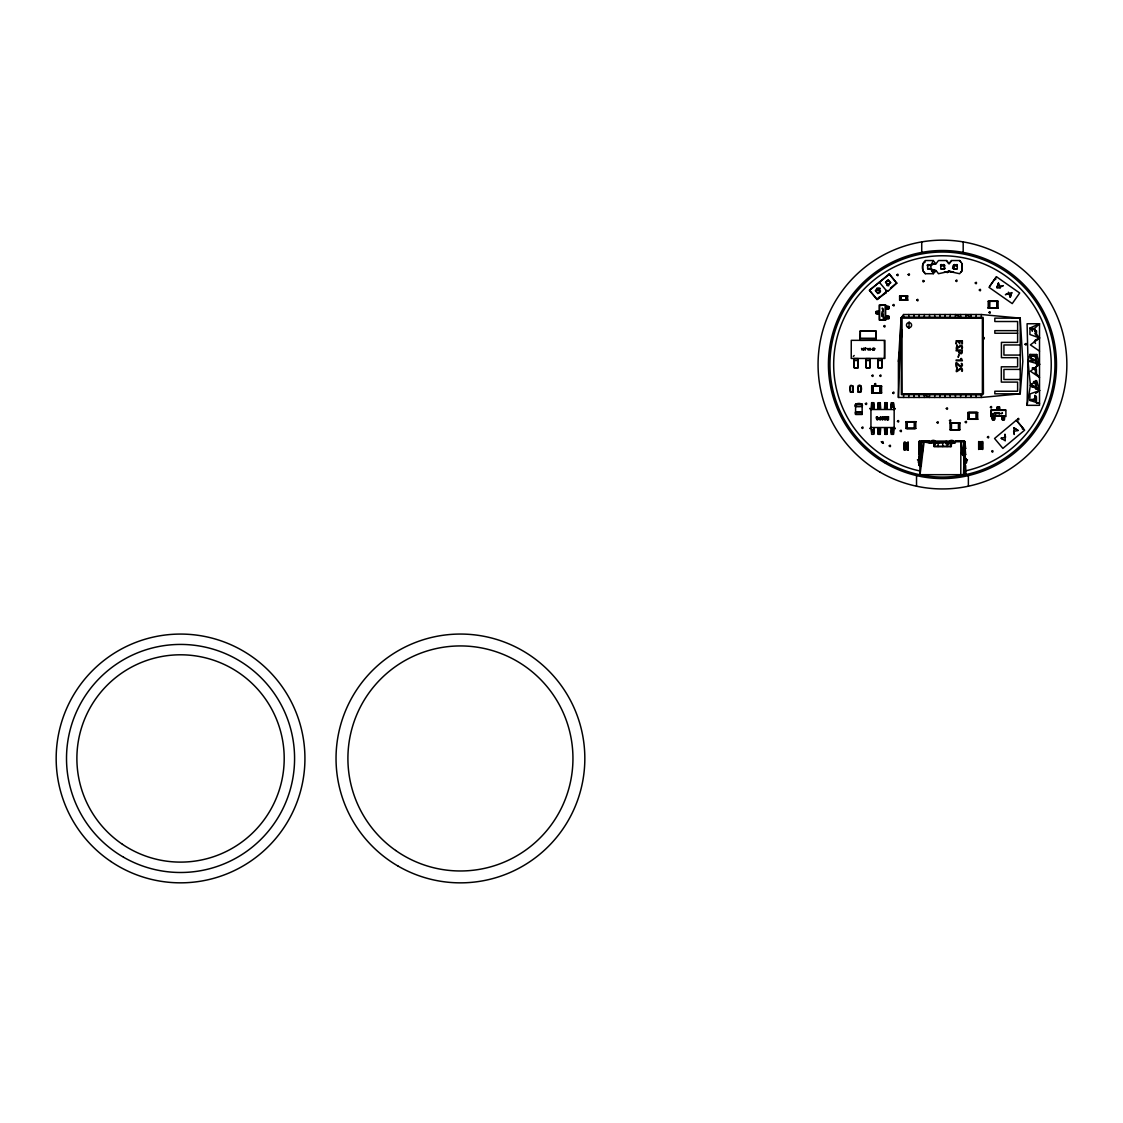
<?xml version="1.0" encoding="UTF-8"?>
<svg xmlns="http://www.w3.org/2000/svg" width="1123" height="1123" viewBox="0 0 1123 1123"><rect width="100%" height="100%" fill="white"/><g stroke="black" fill="none" stroke-linecap="round" stroke-linejoin="round"><path stroke-width="1.5" d="M852.792 392.264L850.448 392.208L850.476 385.61C851.36 384.599 854.224 386.031 852.975 392.264M858.183 358.63L858.07 367.825L854.252 367.783L854.112 358.63L858.183 358.63L858.07 367.768L854.224 367.768L854.112 358.63M860.316 338.248L860.33 330.976L875.814 331.018L875.968 340.185L859.979 340.325L860.316 338.248L875.856 338.276L875.968 340.185M870.114 358.63L870.016 367.825L866.184 367.783L866.058 358.63L870.114 358.63L870.016 367.768L866.17 367.768L866.058 358.63M870.943 427.526L870.943 409.516L869.918 408.477L870.943 409.516L894.147 409.502L895.213 408.491L894.161 409.502L894.161 427.54L895.199 428.579L894.161 427.54L870.943 427.526L869.918 428.593L870.929 427.54M871.659 404.659L871.659 402.708L873.68 402.708L873.68 408.393L871.448 408.407L871.659 404.659L873.68 404.645L873.694 408.267L871.448 408.407L871.659 402.708L873.68 402.75L873.68 404.645M877.288 313.57L877.288 311.506L879.169 311.464L876.066 311.52L876.066 313.57L879.183 313.654L876.066 313.57L876.094 311.52L877.288 311.506M882.06 358.63L881.948 367.825L878.13 367.783L877.989 358.63L882.06 358.63L881.948 367.768L878.102 367.768L877.989 358.63M884.278 357.816L884.91 340.353L851.262 340.339L851.234 358.434L884.91 358.476L884.292 340.985M889.051 318.497L889.051 316.447L885.963 316.377L885.963 318.497L889.051 318.497L885.963 318.511L885.963 316.377L889.051 316.447M889.051 308.628L885.935 308.685C890.034 310.046 890.048 305.175 885.935 306.481L889.051 306.579M919.26 456.612L920.453 456.303L919.26 454.717L919.33 441.353L929.535 441.465L930.602 443.038L934.701 441.353L939.305 442.518L933.873 443.852L934.013 446.547L933.915 443.739L931.936 441.283L930.602 443.038L919.33 441.353L919.26 465.484L920.439 465.624L919.26 465.484L919.26 456.542L920.27 458.268M965.654 465.512L965.555 474.678L920.046 474.678L919.33 441.353L920.327 454.633M990.921 416.577L990.921 409.923L1005.899 409.923L1005.899 416.577M994.501 418.823L994.501 419.749L992.451 419.749L992.437 416.661L994.571 416.661L994.501 418.823L992.451 418.837L992.451 419.749L994.501 419.707L994.571 416.661L992.451 416.661L992.451 418.837M1036.361 397.43L1036.361 402.694L1039.519 403.466L1029.833 400.392L1030.016 393.92L1039.519 390.607L1036.754 380.837L1030.409 385.273L1027.082 405.333L1039.519 405.333L1039.519 323.747L1027.082 323.747L1028.008 361.073L1027.082 405.333M1036.375 388.656L1036.375 383.392M1036.375 374.619L1036.375 369.355M1036.389 364.105L1036.389 357.086M1036.403 336.03L1036.403 330.766L1036.318 334.219L1039.519 337.953L1030.409 344.887L1039.519 351.12M862.225 406.54C864.247 402.399 853.494 402.329 855.487 406.54M873.68 434.292L873.891 428.635L873.68 434.292L871.659 434.334L871.336 428.635L871.645 431.751L873.694 431.765M878.242 404.659L878.242 402.708L880.292 402.722L880.488 408.407L878.032 408.407L878.242 404.659L880.264 404.785L880.488 408.407M880.264 432.383L880.264 434.334L878.228 434.32L878.018 428.635L880.474 428.635L880.264 432.383L878.242 432.243L878.018 428.635M884.826 404.659L884.826 402.708L886.875 402.722L887.086 408.407L884.615 408.407L884.826 404.659L886.847 404.785L887.086 408.407M887.184 318.511L887.184 316.447M886.861 432.383L886.847 434.334L884.812 434.32L884.601 428.635L887.058 428.635L886.861 432.383L884.826 432.243L884.601 428.635M887.816 318.511L887.83 316.447M891.409 402.75L891.199 408.407L891.423 402.708L893.445 402.75L893.768 408.407L893.445 402.75M893.445 432.383L893.445 434.334L891.395 434.32L891.409 428.649L893.655 428.635L893.445 432.383L891.409 432.243L891.409 428.649M904.38 448.751L904.38 443.571L908.128 443.571L908.114 448.765L904.38 448.751L908.114 448.765M960.783 474.678L960.867 441.353L964.531 441.353L965.654 454.618L964.264 454.871L964.124 464.024L964.98 456.556L964.531 441.353L955.715 441.283L954.438 443.038L952.262 441.353L946.717 442.434L946.099 443.711L951.055 443.767L952.262 441.353L954.438 443.038L955.322 441.606M978.765 448.091L978.765 442.911L982.513 442.925L982.499 448.105L978.765 448.091L982.499 448.105M994.332 412.829L994.88 413.755L994.655 412.773M997.378 407.705L997.378 406.765L999.428 406.765L999.484 409.881L999.428 406.765L997.378 406.793L997.294 409.881L997.378 407.705L999.428 407.677M1004.369 418.809L1004.369 419.749L1002.32 419.749L1002.263 416.633L1002.32 419.749L1004.369 419.707L1004.467 416.633L1004.369 418.809L1002.32 418.823M1035.631 393.415L1039.519 390.607L1036.318 386.888L1032.262 386.888L1030.409 385.273L1028.008 361.073L1030.016 354.433L1036.754 354.517L1039.519 364.287L1030.409 371.222L1039.519 377.454L1036.318 373.72L1036.318 370.422M1036.332 363.838L1036.332 355.612M860.33 330.976L859.979 340.325M873.006 392.924L873.02 386.2L880.264 386.186L880.264 392.924L873.006 392.924L873.02 386.2M880.235 392.91L880.264 386.186M906.191 300.108L901.039 300.122L901.053 296.009L906.205 295.995L906.205 300.136L901.039 300.122L901.025 295.981L906.205 295.995L906.205 300.136L906.205 295.981M907.23 428.467L907.23 421.729L907.23 428.467L914.487 428.467L914.487 421.729L907.258 421.757M951.335 429.786L951.363 423.062L958.593 423.048L958.593 429.786L951.335 429.786L951.363 423.062M958.593 429.786L958.593 423.048M969.107 419.258L969.135 412.534L976.364 412.52L976.364 419.258L969.107 419.258L969.135 412.534M976.364 419.258L976.364 412.52M981.362 442.616L981.362 443.585L979.916 443.585L979.916 441.774L978.666 441.606L978.666 449.411L980.66 448.667L982.611 449.411L982.611 441.606L980.604 442.35L978.666 441.606M989.517 308.011L989.545 301.287L996.775 301.273L996.775 308.011L989.517 308.011L989.545 301.287M996.747 307.997L996.775 301.273M878.032 408.407L878.242 402.75L880.292 402.722L880.264 404.785M880.474 428.635L880.264 434.292L878.242 434.292L878.242 432.243M884.615 408.407L884.826 402.75L886.875 402.722L886.847 404.785M887.058 428.635L886.847 434.292L884.826 434.292L884.826 432.243M887.816 308.643L887.83 306.579M891.409 430.923L893.459 430.614L891.409 428.775L893.655 428.635L893.445 434.292L891.409 434.292L891.409 432.243M852.792 390.93C850.532 395.619 848.862 387.94 850.56 385.666M862.225 412.155L862.169 414.415L855.572 414.387L855.586 406.315M995.694 412.759L995.525 413.938L995.806 412.773M1029.973 328.056L1033.258 329.657L1039.519 323.747L1029.973 328.056L1029.931 334.514L1039.519 337.953L1034.325 341.687M862.225 412.071L862.169 414.415L862.127 406.315M936.133 270.601L927.64 268.776L927.64 265.463L936.133 263.652L938.463 260.536L946.45 260.536L949.033 263.765L951.63 260.536L959.604 260.536L962.172 263.68L962.2 270.601L959.604 273.703L949.033 271.443L938.463 273.703L936.133 270.601L933.283 273.703L925.296 273.703L922.769 270.559L922.811 263.666L925.17 262.094M999.344 413.769C1000.27 412.225 999.372 413.615 1000.003 413.629M1001.534 413.741L1001.084 413.769M873.68 408.393L871.645 406.428L873.694 406.105M965.204 471.772L965.555 474.678L964.531 441.353L964.264 454.871L965.654 458.717L964.096 458.717L964.98 456.556M947.068 446.533L948.654 441.423L936.259 441.423L936.231 442.644L954.901 442.644L955.013 441.423L963.562 441.395L962.818 455.419L961.063 452.583M964.531 441.353L963.52 474.678L963.983 471.772M898.414 397.458L901.109 317.697L902.036 317.107L983.116 317.416L983.411 393.822L982.386 394.861L901.39 394.636L901.011 318.146L903.594 314.524L981.348 314.524L1020.217 318.146L1022.814 361.424L1020.217 393.822L981.348 397.458L898.414 397.458L898.414 361.424L901.109 317.697M938.056 446.533L938.196 442.644L942.716 442.644L942.716 446.533M908.9 328.365L909.181 321.908M904.282 450.07L904.282 442.265L906.233 443.009L908.226 442.265L908.226 450.07L906.275 449.326L904.282 450.07L906.233 449.326L908.226 450.07M949.188 441.844C949.609 438.7 957.105 441.1 953.216 443.009M870.746 349.492L870.143 348.298L870.564 349.295M883.24 316.363C881.401 317.233 883.254 315.184 882.832 314.847M861.509 348.411C861.439 348.004 863.011 349.772 861.72 349.885M882.636 309.737L882.636 309.836M882.636 311.576L883.015 311.703M882.594 308.46C882.018 309.092 881.906 307.337 882.748 308.741M883.099 309.751L882.496 309.737M920.046 474.678L924.201 441.353L930.602 443.038L929.886 441.409L923.232 441.381L922.095 455.419L921.885 452.302M889.57 274.166L869.399 290.169L876.909 299.434L886.103 292.738L886.3 290.548L888.49 290.731L896.73 283.207L889.219 273.942L869.483 290.436L877.274 299.532L886.791 291.138L888.49 290.731M877.849 417.742L876.67 417.363L877.653 418.065M867.798 349.365C868.261 348.762 866.703 348.046 868.219 350.081M869.188 349.365C869.721 348.649 868.023 348.06 869.623 350.081M885.935 419.23L884.489 417.756L884.952 416.801L886.356 416.858L884.896 417.377L886.328 418.823L884.573 419.791L885.893 418.879L885.289 419.539M954.901 442.644L955.027 441.409L963.562 441.395M883.015 309.962L883.043 309.246M870.564 349.871L870.55 349.127M898.414 361.424L902.302 330.092M920.256 457.833L919.26 465.484L920.172 463.729L919.26 458.661C919.484 456.401 916.452 464.585 920.27 463.771M992.9 415.075L993.223 413.811L992.732 415.005M881.934 312.433C883.169 312.138 882.692 312.18 882.875 312.643M867.714 348.453L867.588 349.267M869.104 348.453L868.977 349.267M938.196 442.644L935.066 442.644L934.462 446.533L951.434 446.533M1002.488 413.292L1002.025 412.632L1002.207 413.446M1008.173 293.314L1005.394 294.703L1011.739 292.668L1010.237 297.258L1008.426 292.177M852.483 392.222L850.476 392.18M858.154 385.638C862.632 383.125 862.422 394.159 858.632 392.166C858.323 390.144 856.821 384.417 860.681 385.596L860.667 392.208L858.154 392.264M933.887 446.449L951.055 446.421L952.262 441.353L946.099 443.711L946.043 441.451L951.055 443.767L950.718 446.533M860.569 385.694L858.576 385.821A11.595 11.595 0 0 0 858.548 391.899L860.597 392.067M882.159 311.661L882.931 310.945M998.431 283.052L996.929 287.656L1003.274 285.621L1000.495 287.011L998.431 283.052L996.929 287.656L1000.242 288.148M1010.237 297.258L1011.739 292.668M883.029 314.777L882.032 315.633L883.197 314.987M858.337 392.264L858.421 391.366M955.715 441.283L955.196 442.546L953.68 442.602M993.63 414.766L992.83 413.811L993.069 415.089L992.353 414.513M886.103 292.738L886.791 291.138L879.337 282.238M934.743 443.585L934.701 441.353L931.936 441.283L931.36 442.546L929.942 442.63L929.535 441.465L921.295 441.353L921.309 465.905M944.555 268.425L944.864 267.765M933.283 273.703L930.953 268.776L930.953 265.463L933.283 260.536L925.296 260.536C921.379 263.793 921.351 270.489 925.296 273.703M933.873 443.852L938.196 442.602L931.936 441.283M995.343 412.941L995.975 413.713M989.882 286.056L995.371 278.195M873.273 350.081C874.733 346.319 870.788 349.969 873.048 349.66M1036.318 373.72L1034.325 368.021L1032.262 368.021L1033.258 369.158L1039.519 364.287L1036.347 360.553L1032.262 360.553L1030.451 354.854L1034.325 354.854L1033.413 356.384L1032.262 354.854L1033.258 355.991L1036.754 354.517M873.048 349.464L873.034 348.27M906.64 447.473L905.77 447.473M951.055 446.421L951.055 443.767L946.043 441.451M883.015 315.521L882.243 315.605M994.613 279.88L995.989 278.953M878.018 418.163C874.41 413.362 877.274 423.497 877.961 418.711M876.881 418.668L877.639 419.258L876.74 419.174M951.63 260.536L949.033 263.723M948.472 270.994L947.222 272.664L949.033 271.443L948.472 270.994L953.736 272.145L949.833 271.541M862.169 404.182L862.225 406.442M879.281 296.991L876.909 299.434M883.815 318.595C883.099 315.535 884.573 320.167 883.113 318.118L884.068 317.318M960.783 272.145L962.144 270.559L962.172 263.68M998.431 413.446L999.021 413.938M964.124 458.647C967.043 456.514 967.928 463.532 965.134 463.869M1033.258 382.325L1034.325 381.174L1036.318 386.888L1036.318 381.946M1032.262 400.041L1033.328 398.904L1034.325 400.041L1029.833 400.392M876.193 290.759L878.242 288.372L880.572 291.152L877.793 293.482L875.463 290.703C877.807 285.523 883.211 292.401 877.793 293.482M948.654 441.423L936.259 441.423M994.852 413.811L994.571 412.759M904.38 443.571L908.128 443.571M978.765 442.911L982.513 442.925M998.74 413.404L998.796 412.66M879.52 418.261L879.042 419.174L880.095 419.497L880.516 416.731L880.516 419.848L878.621 419.216L880.095 417.91M885.556 282.238L888.335 279.908L890.665 282.687L887.886 285.017L885.556 282.238L888.335 279.908M1017.312 421.42L1023.474 428.761M1023.151 428.691L1022.59 429.168L1022.155 427.498M890.483 288.064L896.645 282.954M868.781 349.421L869.342 348.663M875.898 290.689L878.256 288.822L880.207 291.152L877.779 293.047L875.463 290.703M887.886 285.017L890.665 282.687M862.183 412.38L855.558 412.38L855.572 414.387L862.071 414.303M996.255 308.011L998.066 308.011L988.212 308.011L988.212 301.273L998.066 301.273L998.066 308.011L988.212 308.011L990.037 308.011M988.212 301.273L998.066 301.273M873.526 386.186L871.701 386.186L881.555 386.186L881.555 392.924L871.701 392.924L871.701 386.186L881.555 386.186L879.744 386.186M879.744 392.924L881.555 392.924L871.701 392.924L873.526 392.924M907.749 421.729L905.938 421.729L915.792 421.729L915.792 428.467L905.938 428.467L905.938 421.729L915.792 421.729L913.968 421.729M905.938 428.467L915.792 428.467M951.855 423.048L950.044 423.048L959.884 423.048L959.884 429.786L950.044 429.786L950.044 423.048L959.884 423.048L958.073 423.048M950.044 429.786L959.884 429.786M967.815 412.52L977.656 412.52L977.656 419.258L967.815 419.258L967.815 412.52L977.656 412.52M975.845 419.258L977.656 419.258L967.815 419.258L969.626 419.258M885.794 419.398L885.078 419.525M1035.167 340.199L1039.519 337.953M1036.613 365.775L1039.519 364.287L1028.008 361.073L1032.262 360.553L1033.328 359.416L1034.325 360.553L1033.174 359.023L1032.262 360.553L1030.016 354.433M984.295 338.907L983.13 338.22L984.31 337.518M930.953 265.463L927.64 265.463L936.133 263.652M862.043 412.338L861.931 412.309A11.595 11.595 0 0 0 855.852 412.295L856.4 412.155M906.317 448.077L906.317 448.4M862.183 406.217L855.558 406.231L855.544 404.196M906.724 296.247L907.609 295.981L907.609 300.136L899.621 300.136L899.621 295.981L907.609 295.981L899.621 295.981L906.724 295.981M876.782 416.773L877.512 416.717M980.295 447.6L981.081 448.021L980.112 447.516M1017.985 430.46L1013.634 431.429L1014.251 434.475L1013.943 427.821L1017.985 430.46L1013.943 427.821M1001.211 438.181L1005.562 437.212L1004.945 434.166L1005.253 440.82L1001.211 438.181L1002.53 439.346M982.611 441.606L979.916 441.774L979.916 443.585M978.666 449.411L980.604 448.667L982.611 449.411M920.663 454.45L919.26 454.717L920.537 454.562M927.64 268.776L929.479 268.439L935.613 270.601M940.793 268.776L944.12 268.776L944.12 265.463L940.793 265.463L940.793 268.776L944.12 268.776M953.96 268.776L957.273 268.776L957.273 265.463L953.96 265.463L953.96 268.776L957.273 268.776M901.025 299.869L899.621 300.136L907.609 300.136L900.506 300.136M855.487 411.902L855.684 414.345M908.226 442.265L906.275 443.009L904.282 442.265M964.475 448.61L965.654 448.512L964.825 441.451L964.096 448.526L965.654 448.512M997.378 409.081L999.428 408.983M992.451 417.517L994.501 417.419M1002.32 417.517L1004.369 417.419M935.066 442.644L929.914 442.644L929.9 441.423L921.211 441.381M871.659 407.031L873.68 406.947M891.409 430.081L893.445 429.997M885.247 416.717L886.356 416.858L885.584 416.689M920.327 444.273L920.004 441.451L919.26 448.554L920.818 448.512M921.197 441.395L923.232 441.381M955.547 441.381L960.867 441.353L962.818 455.419M878.228 406.428L880.292 406.414M884.812 406.428L886.875 406.414M891.395 406.428L893.459 406.414M891.409 407.031L893.445 407.031M871.659 430.011L873.68 429.997M871.63 430.614L873.694 430.614M878.228 430.614L880.278 430.614M884.812 430.614L886.875 430.614M854.224 360.525L858.084 360.525M866.156 360.525L870.016 360.525M878.088 360.525L881.962 360.525M891.409 404.659L893.445 404.645M878.242 407.031L880.264 407.031M884.826 407.031L886.847 407.031M997.378 408.786L999.442 408.772M1002.306 417.728L1004.369 417.728M878.242 430.011L880.264 429.997M884.826 430.011L886.861 429.997M871.659 432.397L873.68 432.383M953.497 266.348L953.497 268.425L952.515 268.215M944.232 272.145L947.615 272.145M882.074 313.977L883.24 313.977L882.074 314.145M885.443 319.592L885.443 305.498L885.457 319.592L879.225 320.027L879.225 305.049L885.879 305.063L879.66 305.484L879.66 319.592L885.879 320.027M1017.62 330.653L994.824 330.653L994.824 333.236L1017.62 333.236M860.33 331.032L875.842 331.032M1020.217 344.958L1003.92 344.958L1003.92 355.079L1020.217 355.079M874.073 349.393C876.53 349.099 872.487 346.572 873.834 350.081M873.048 350.081L874.073 350.081L874.564 348.523M1020.217 369.397L1003.92 369.397L1003.92 379.504L1020.217 379.504M852.975 385.638L852.582 385.891A11.595 11.595 0 0 1 852.582 391.899L852.975 392.166M1005.464 410.358L991.356 410.358L991.356 416.156L1005.464 416.142L991.356 416.142M996.438 412.773L997.35 412.773M888.068 418.135L886.973 418.135L888.068 418.472M978.709 442.616L982.555 442.616M904.324 443.276L908.184 443.276M980.112 444.118L981.081 444.118M978.709 448.4L982.555 448.4M904.324 449.06L908.184 449.06M997.378 407.986L999.442 407.986M992.437 418.514L994.501 418.528M992.437 417.882L994.501 417.882M923.583 441.395L929.886 441.409M1002.306 418.514L1004.369 418.528M891.395 405.277L893.459 405.291M878.228 405.277L880.278 405.291M884.812 405.277L886.861 405.291M878.228 431.751L880.278 431.765M884.812 431.751L886.875 431.765M891.395 431.751L893.459 431.765M871.645 405.263L873.736 405.291M964.152 454.562L965.654 454.618M946.717 442.434L949.89 442.546M919.26 448.554L920.607 448.61M899.621 295.981L901.025 296.247M906.205 299.869L907.609 300.136M933.129 441.451L931.571 441.142L931.571 442.644M856.835 406.54L855.852 406.315A11.595 11.595 0 0 0 861.86 406.315L862.141 404.21L855.572 404.21L855.487 406.708M931.472 442.981C928.131 440.763 935.361 438.896 935.712 441.844M919.948 463.631L919.26 463.378L920.172 463.729M883.197 316.237L882.074 316.293M931.725 270.797L934.448 272.145L930.953 268.776M970.974 317.107L965.794 314.524L965.794 317.107M960.614 317.107L955.434 314.524L955.434 317.107M924.327 394.861L929.507 397.458L929.507 394.861M861.734 348.916L862.464 349.45M853.283 356.426L854.196 355.5M1039.519 390.607L1030.409 385.273L1034.325 386.888L1033.328 385.751L1032.262 386.888L1031.237 384.038M953.343 442.644L950.226 441.142L950.226 442.644M901.025 295.981L901.025 300.136M889.219 273.942L896.73 283.207M888.349 280.371L890.23 282.701M885.991 282.224L887.872 284.554M886.356 283.122L887.156 284.147M959.604 260.536L960.783 262.094M946.45 260.536L948.472 263.245M933.283 260.536L935.613 263.652M1034.325 354.854L1036.347 360.553M1036.318 334.219L1034.325 328.52L1032.262 328.52L1032.262 331.369M1034.732 396.012L1036.361 402.694L1036.347 396.363M953.385 441.465L953.497 442.322M886.721 306.579L886.819 308.628M886.721 316.447L886.819 318.497M878.284 311.52L878.383 313.57M919.33 441.353L920.284 462.157M888.111 306.579L888.125 308.628M876.979 311.52L877.007 313.57M875.814 331.018L875.856 338.276M888.125 316.447L888.139 318.497M887.03 306.579L887.03 308.643M878.074 311.506L878.088 313.57M982.33 443.08L982.33 447.923M978.933 443.08L978.933 447.937M907.945 443.739L907.945 448.582M904.548 443.739L904.548 448.582M1035.939 354.671L1035.939 362.897M1035.939 368.583L1035.939 373.678M1035.939 380.472L1035.939 389.232M996.971 412.773L996.971 413.938L996.803 412.773M981.348 314.524L981.348 317.107M981.348 394.861L981.348 397.458M976.154 314.524L976.154 317.107M976.154 394.861L976.154 397.458M970.974 314.524L970.974 317.935M970.974 394.861L970.974 397.458M968.377 475.591L968.377 486.203M965.794 394.861L965.794 397.458M963.183 241.894L963.183 252.422M960.614 314.524L960.614 317.935M960.614 394.861L960.614 397.458M959.618 341.574L959.618 343.778L958.944 341.574M959.168 350.825L959.604 352.748L961.372 352.678L961.667 350.825L956.136 350.825L956.136 349.997L962.355 349.997L961.962 353.198A1.53 1.53 0 0 1 961.091 353.787L958.86 353.029L958.481 350.825M955.434 394.861L955.434 397.458M950.24 314.524L950.24 317.107M950.24 394.861L950.24 397.458M945.061 314.524L945.061 317.107M945.061 394.861L945.061 397.458M939.881 314.524L939.881 317.107M939.881 394.861L939.881 397.458M934.701 314.524L934.701 317.107M934.701 394.861L934.701 397.458M929.507 314.524L929.507 317.107M924.327 314.524L924.327 317.107M924.327 394.033L924.327 397.458M921.73 241.894L921.73 252.422M919.147 314.524L919.147 317.107M919.147 394.861L919.147 397.458M916.536 475.591L916.536 486.203M914.487 421.729L914.487 428.467M913.968 314.524L913.968 317.107M913.968 394.861L913.968 397.458M908.774 314.524L908.774 317.107M908.774 394.861L908.774 397.458M906.977 443.276L906.977 444.245M903.594 314.524L903.594 317.107M903.594 394.861L903.594 397.458M889.009 306.579L889.009 308.628M889.009 316.447L889.009 318.497M865.37 348.467L865.37 350.081L865.117 348.467M1035.673 396.307A98.473 98.473 0 0 1 1034.732 398.96M967.493 459.784A98.473 98.473 0 0 1 964.755 460.458M920.158 460.458A98.473 98.473 0 0 1 917.421 459.784M883.436 443.374A98.473 98.473 0 0 1 881.218 441.662M877.961 290.113A98.473 98.473 0 0 1 880.123 288.302M1034.732 330.134A98.473 98.473 0 0 1 1036.543 335.454M919.737 470.93A108.777 108.777 0 0 1 852.315 303.659A108.777 108.777 0 0 1 1032.669 303.757A108.777 108.777 0 0 1 965.064 470.944M1034.816 395.296A2.639 2.639 0 0 1 1035.322 399.156A2.639 2.639 0 0 1 1031.419 399.325M1033.834 381.708A2.639 2.639 0 0 1 1033.806 386.888M1032.781 386.888A2.639 2.639 0 0 1 1030.76 383.519M1032.528 368.597A2.639 2.639 0 0 1 1034.76 373.327M1030.76 358.728A2.639 2.639 0 0 1 1033.553 355.331A2.639 2.639 0 0 1 1035.631 359.206A2.639 2.639 0 0 1 1031.251 359.641M1034.816 342.627A2.639 2.639 0 0 1 1035.546 343.413M1031.419 329.755A2.639 2.639 0 0 1 1035.336 329.951A2.639 2.639 0 0 1 1034.76 333.826M888.897 285.677A3.102 3.102 0 0 1 886.707 285.326M876.614 288.414A3.102 3.102 0 0 1 877.526 288.064M878.804 288.064A3.102 3.102 0 0 1 879.955 288.555M927.093 265.309A2.85 2.85 0 0 1 928.202 264.495M930.42 264.509A2.85 2.85 0 0 1 931.557 265.379M944.976 268.467A2.85 2.85 0 0 1 944.654 268.93M940.442 265.112A2.85 2.85 0 0 1 941.369 264.495M943.587 264.509A2.85 2.85 0 0 1 945.019 265.884M953.413 268.93A2.85 2.85 0 0 1 952.894 267.948M952.894 266.291A2.85 2.85 0 0 1 954.536 264.495M956.754 264.509A2.85 2.85 0 0 1 957.259 264.789M905.531 442.434L905.531 444.245L905.531 442.434M962.425 347.189L962.257 348.551L961.597 348.088A2.836 2.836 0 0 0 961.709 346.684C960.362 344.354 953.68 353.801 957.287 344.986C955.35 352.706 961.807 340.704 962.425 347.189M962.425 370.014L962.257 371.39L961.597 370.913A2.836 2.836 0 0 0 961.709 369.523C960.362 367.179 953.68 376.64 957.287 367.825C955.35 375.531 961.807 363.529 962.425 370.014M861.762 427.666C863.222 430.418 863.769 425.224 861.776 427.596M865.37 403.775C866.83 406.512 867.503 401.192 865.384 403.69M871.897 375.658C873.54 378.409 873.568 373.103 871.897 375.658M874.522 384.206C875.954 387.042 876.544 381.638 874.522 384.206M879.8 375.658C881.429 378.409 881.471 373.103 879.8 375.658M883.745 326.288C885.331 329.025 885.766 323.578 883.745 326.288M881.766 442.237C883.029 445.017 884.054 439.837 881.78 442.153M892.953 305.217C894.834 307.814 894.484 302.663 892.996 305.077M889.262 445.929C891.129 448.554 890.764 443.346 889.262 445.845M892.673 392.797C894.161 395.549 894.806 390.172 892.673 392.797M897.459 421.293C899.158 423.989 899.242 418.64 897.459 421.293M900.197 430.951C901.98 433.66 901.713 428.298 900.211 430.867M916.817 300.122C918.684 302.733 918.347 297.553 916.845 299.981M924.075 281.073C922.881 283.922 921.927 278.602 924.075 281.073M937.003 422.459C938.421 425.28 939.025 419.89 937.003 422.459M946.282 408.575C947.924 411.215 948.079 406.119 946.31 408.421M949.482 420.62C950.999 423.357 951.42 418.135 949.496 420.535M965.219 422.037C966.622 424.817 967.324 419.497 965.219 421.953M975.269 282.954C976.785 285.733 977.122 280.455 975.269 282.954M979.312 290.057C981.039 292.766 980.969 287.432 979.326 289.987M989.068 312.461C990.935 315.17 990.486 309.766 989.068 312.461M987.426 437.198C989.223 439.865 989.124 434.503 987.426 437.198M990.374 407.256C992.016 409.993 992.1 404.659 990.388 407.172M1017.578 419.132C1019.179 421.911 1019.445 416.436 1017.578 419.132M1025.046 344.27C1026.59 346.993 1027.082 341.645 1025.06 344.185M896.912 274.938C898.723 277.648 898.428 272.257 896.912 274.938M908.142 274.545C909.602 277.339 910.206 271.948 908.142 274.545M955.785 280.736C957.358 283.529 957.582 278.125 955.785 280.736M991.693 451.348C993.069 454.155 993.771 448.919 991.707 451.264M862.955 349.042C863.798 351.752 864.808 346.937 862.955 349.042M883.661 418.289C881.33 422.515 881.401 414.05 883.661 418.289M881.162 417.924C883.071 423.975 885.5 413.446 881.162 417.924M864.429 349.155C862.59 352.369 862.562 346.024 864.429 349.155M961.751 364.722C960.347 369.664 954.339 356.202 956.136 366.828L956.81 366.828C956.052 359.43 958.831 368.456 961.751 366.379C963.997 364.821 960.039 361.339 961.751 364.722M996.41 276.707L988.984 287.32L1012.244 303.603L1019.684 293.005L996.41 276.707M1016.315 420.227L994.557 438.475L1002.881 448.4L1024.639 430.151L1016.315 420.227M944.12 265.463L940.793 265.463L944.12 265.463M957.273 265.463L953.96 265.463L957.273 265.463M882.074 313.598L881.934 314.51L882.074 313.598M982.386 318.146L902.036 318.146L902.036 393.822L982.386 393.822L982.386 318.146M1020.217 318.146L994.824 318.146L994.824 321.515L1017.62 321.515L1017.62 342.375L1001.421 342.375L1001.421 357.676L1017.62 357.676L1017.62 366.8L1001.323 366.8L1001.323 382.101L1017.62 382.101L1017.62 391.225L994.824 391.225L994.824 393.822L1020.217 393.822L1020.217 318.146M962.355 340.746L956.136 340.746L956.136 344.073L956.81 341.574L961.667 341.574L962.355 343.919L962.355 340.746M865.903 348.27L864.612 348.467L865.903 348.27M958.86 354.77L958.256 357.128L958.86 354.77M961.442 358.56L960.684 358.56L961.414 360.006L956.136 360.006L956.136 360.764L962.425 360.764L961.442 358.56M888.49 416.731L886.819 416.731L888.068 417.068L888.068 419.497L886.889 419.848L888.49 419.848L888.49 416.731M981.362 444.792L979.916 444.792L979.916 446.224L981.362 446.224L981.362 444.792M906.977 445.438L905.531 445.438L905.531 446.884L906.977 446.884L906.977 445.438M395.633 850.448A112.525 112.525 0 0 0 572.491 768.581A112.525 112.525 0 0 0 413.166 656.337A112.525 112.525 0 0 0 395.633 850.448M398.23 866.184A124.4 124.4 0 0 0 584.83 758.46A124.4 124.4 0 0 0 398.23 650.722A124.4 124.4 0 0 0 398.23 866.184M110.826 861.467A124.4 124.4 0 0 0 304.614 767.332A124.4 124.4 0 0 0 126.197 646.567A124.4 124.4 0 0 0 110.826 861.467M123.53 857.214A114.027 114.027 0 0 0 294.577 758.46A114.027 114.027 0 0 0 123.53 659.706A114.027 114.027 0 0 0 123.53 857.214M122.435 844.299A103.667 103.667 0 0 0 283.937 765.858A103.667 103.667 0 0 0 135.251 665.209A103.667 103.667 0 0 0 122.435 844.299M880.264 472.278A124.4 124.4 0 0 0 1066.85 364.54A124.4 124.4 0 0 0 880.264 256.816A124.4 124.4 0 0 0 880.264 472.278M885.443 463.294A114.027 114.027 0 0 0 1056.49 364.54A114.027 114.027 0 0 0 885.443 265.786A114.027 114.027 0 0 0 885.443 463.294M886.201 461.988A112.525 112.525 0 0 0 1054.974 364.54A112.525 112.525 0 0 0 886.201 267.092A112.525 112.525 0 0 0 886.201 461.988M907.749 327.397A2.597 2.597 0 0 0 911.623 325.151A2.597 2.597 0 0 0 907.749 322.905A2.597 2.597 0 0 0 907.749 327.397"/></g></svg>
